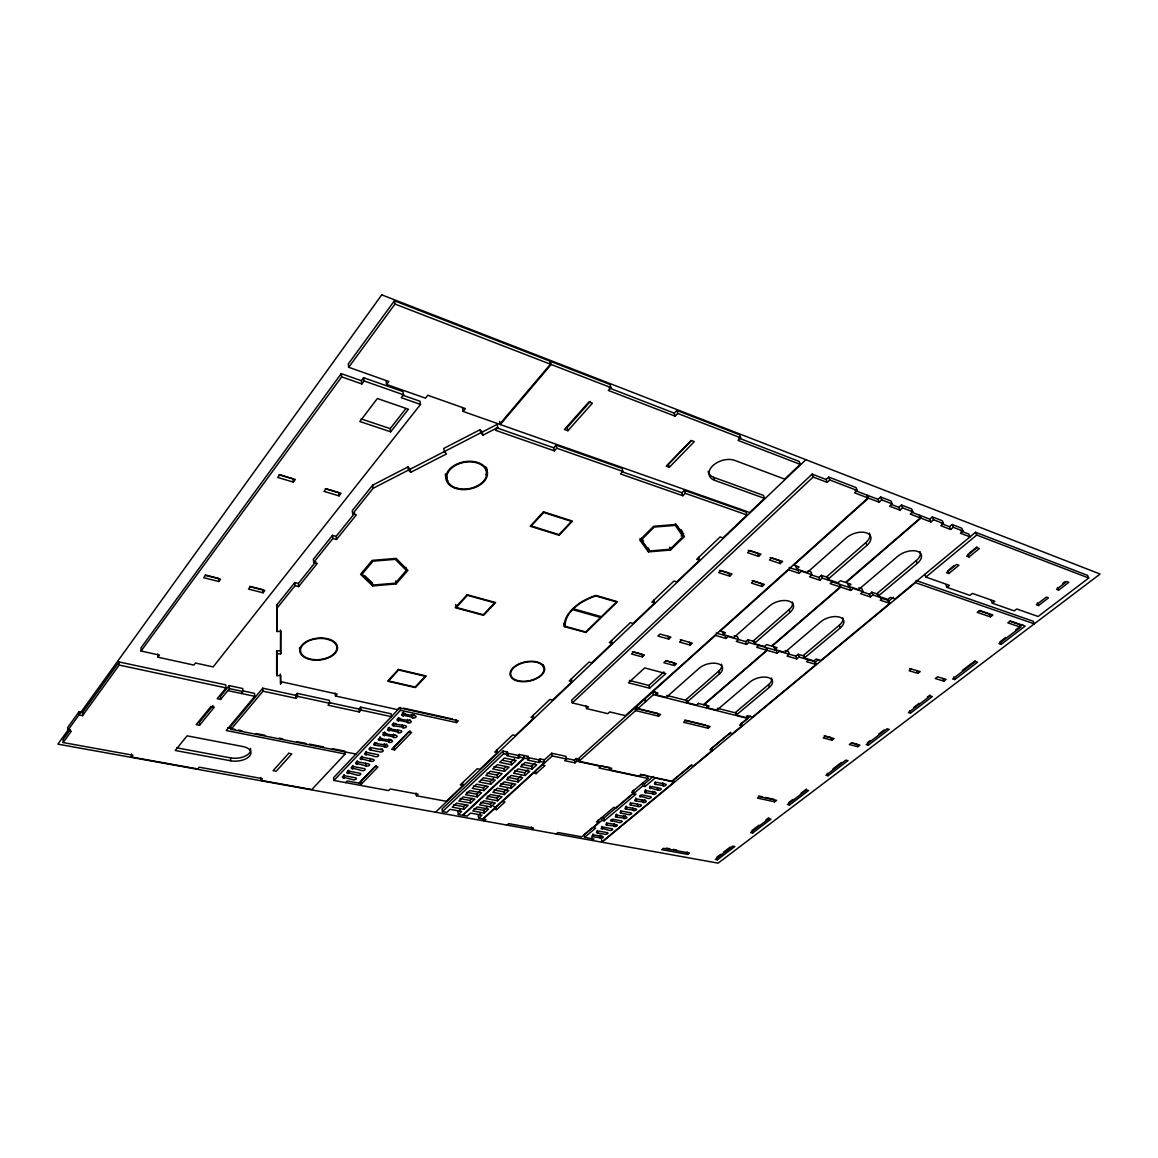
<?xml version="1.0" encoding="UTF-8"?>
<svg xmlns="http://www.w3.org/2000/svg" width="1158" height="1158" viewBox="0 0 1158 1158"><rect width="100%" height="100%" fill="white"/><g stroke="black" fill="none" stroke-linecap="round" stroke-linejoin="round"><path stroke-width="1.5" d="M332.418 748.676L344.838 751.137L345.171 753.988L311.82 789.524L260.883 780.347L262.388 778.639L199.248 767.204L197.772 768.955L131.491 756.999L132.909 755.19L63.111 742.539L63.111 739.499L70.305 729.54M280.569 629.995L280.482 650.753L276.661 650.97L276.632 672.653L276.907 675.65L280.656 675.418L280.612 683.944L282.291 681.961L337.195 694.091L335.487 696.001L397.498 709.637L399.249 707.784L458.264 720.812L456.484 722.592L400.509 710.303L333.953 780.449L388.625 790.596L390.246 788.974L418.081 794.171L416.446 795.763L446.337 801.307L462.968 785.471L462.52 782.75M315.844 561.659L298.33 583.473L294.754 582.546L276.733 605.084L276.979 631.53L280.873 631.313L280.757 653.778L276.936 653.995L276.907 675.65M276.979 631.53L276.733 605.084M280.366 674.13L280.612 683.944M241.342 693.483L242.963 691.514L242.731 688.518L229.183 685.608L229.4 688.619L220.599 699.432L217.197 698.723L225.984 687.895L225.767 684.87L119.1 661.956L82.551 712.575L78.932 711.88L67.729 727.441L67.743 730.495L71.347 731.176L63.111 742.539M78.932 711.88L78.947 714.949L82.58 715.644L119.173 665.068L119.1 661.956M341.219 373.629L341.668 376.886L361.861 383.949L361.397 380.707L341.219 373.629L140.958 647.901L141.073 651.028L159.457 655.081L157.879 657.194L193.893 665.097L195.499 663.027L213.159 666.921L420.528 404.431L419.978 401.233L402.362 395.066M394.415 300.776L348.254 364.017L348.703 367.274L388.885 381.503L386.613 384.47L425.478 398.164L427.765 395.269L465.429 408.6L463.113 411.437L499.576 424.291L550.441 364.205L549.674 361.05L394.415 300.776L394.979 304.047L348.703 367.274M141.073 651.028L341.668 376.886M361.397 380.707L363.612 377.711L403.013 391.592L403.549 394.806L401.29 397.715L420.528 404.431M361.861 383.949L364.09 380.953L363.612 377.711M218.833 581.533L220.585 579.203L205.473 575.352L203.736 577.712L218.833 581.533L218.616 578.392L205.212 574.976M293.336 482.119L295.319 479.47L279.686 474.751L277.717 477.429L293.336 482.119L292.988 478.92L278.948 474.679M390.695 431.818L408.427 409.237L377.378 398.511L359.849 421.526L390.695 431.818L390.188 428.634L405.676 408.861M263.069 592.78L264.849 590.493L250.258 586.773L248.492 589.075L263.069 592.78L262.794 589.668L249.853 586.368M339.048 495.885L341.074 493.294L326.006 488.748L323.994 491.354L339.048 495.885L338.643 492.715L325.282 488.676M313.688 562.426L332.882 538.484L336.5 539.512L336.109 536.386L332.491 535.358L313.34 559.314L313.688 562.426L317.292 563.41L298.648 586.57L295.073 585.644L277.023 608.167M482.293 432.035L497.115 424.393L497.781 427.519L482.915 435.176L482.293 432.035L480.092 429.69L443.731 448.464L444.296 451.606L446.554 453.893L410.743 472.334L410.221 469.178L407.92 466.949L372.644 485.159L352.249 510.664L352.669 513.805L356.331 514.876L336.5 539.512M352.669 513.805L373.093 488.314L408.427 470.105L410.743 472.334M336.109 536.386L354.797 513.11M212.971 705.584L199.408 722.303L199.567 725.284L196.209 724.619L210.901 706.496L214.288 707.191L199.567 725.284M229.183 685.608L220.396 696.421L220.599 699.432M242.789 690.834L254.528 693.352L254.76 696.334L226.186 730.524L345.171 753.988M361.021 710.086L391.549 716.686L391.143 713.806L360.659 707.176L361.021 710.086L359.313 711.938L328.018 705.208L329.712 703.311L329.379 700.373L297.317 693.396L295.637 695.321L262.75 688.199L230.818 726.37L231.021 729.323L356.128 754.104M231.021 729.323L263.011 691.196L262.75 688.199M497.781 427.519L495.45 430.269L554.407 450.867L556.766 448.218L556.043 445.135L622.092 468.397L622.888 471.422L620.5 473.955L682.829 495.74L685.261 493.308L684.392 490.326L681.975 492.758L682.829 495.74M708.117 471.349A16.14 10.19 -18.3 0 0 713.733 477.357L763.527 495.436L764.483 498.374L749.675 512.473L500.299 424.552L551.165 364.481L550.397 361.325L610.078 384.499L610.903 387.597L608.37 390.449L675.172 416.171L677.734 413.464L676.822 410.41L674.26 413.131L675.172 416.171M406.342 570.445L395.327 583.169L373.426 585.022L362.107 574.136L373.006 561.167L395.327 559.343L406.342 570.445L405.879 567.406M263.011 691.196L295.941 698.288L297.606 696.363L297.317 693.396M396.108 583.936L407.92 570.315L396.123 558.402L372.181 560.371L360.529 574.281L372.659 585.934L396.108 583.936L395.66 580.896M590.406 401.421L567.116 427.635L567.869 430.733L564.438 429.488L588.915 401.913L592.375 403.216L567.869 430.733M554.407 450.867L553.683 447.784L556.043 445.135M359.313 711.938L358.951 709.043L360.659 707.176M456.252 607.443L467.412 595.328L494.611 602.811L483.364 614.724L456.252 607.443L455.731 604.462M384.514 735.62L384.63 732.232L384.514 735.62A2.157 1.144 -8 0 1 383.139 734.056A2.157 1.144 -8 0 1 386.555 733.492L386.034 734.027L395.443 735.344A2.142 1.144 -8.2 0 1 396.789 736.908A2.142 1.144 -8.2 0 1 393.402 737.472L393.517 734.1M403.346 715.905L403.447 712.488L403.346 715.905A2.186 1.187 -8.4 0 1 401.985 714.283A2.186 1.187 -8.4 0 1 405.445 713.704L404.909 714.254L414.39 715.658A2.171 1.172 -8.6 0 1 415.722 717.28A2.171 1.172 -8.6 0 1 412.291 717.844L411.872 714.993A2.171 1.172 -8.6 0 0 414.318 715.007M344.505 777.525L352.799 779.667A2.084 1.071 -7.5 0 0 356.085 779.102A2.084 1.071 -7.5 0 0 354.71 777.669L345.952 776.019A2.099 1.071 -7.3 0 0 342.638 776.584A2.099 1.071 -7.3 0 0 344.027 778.017L344.187 774.702M348.891 772.936L357.185 775.107A2.099 1.071 -7.6 0 0 360.485 774.543A2.099 1.071 -7.6 0 0 359.11 773.095L350.338 771.416A2.099 1.086 -7.4 0 0 347.024 771.981A2.099 1.086 -7.4 0 0 348.413 773.443L348.558 770.113M353.291 768.319L361.6 770.519A2.099 1.086 -7.7 0 0 364.915 769.954A2.099 1.086 -7.7 0 0 363.554 768.492L354.753 766.799A2.113 1.086 -7.5 0 0 351.424 767.363A2.113 1.086 -7.5 0 0 352.814 768.825L352.958 765.496M365.696 763.079L366.044 765.887A2.113 1.086 -7.7 0 0 369.373 765.322A2.113 1.086 -7.7 0 0 368.012 763.86L359.197 762.138A2.113 1.1 -7.5 0 0 355.868 762.702A2.113 1.1 -7.5 0 0 357.243 764.179L357.388 760.849M370.169 758.418L370.531 761.24A2.113 1.1 -7.8 0 0 373.86 760.676A2.113 1.1 -7.8 0 0 372.5 759.185L363.684 757.448A2.128 1.115 -7.6 0 0 360.326 758.012A2.128 1.115 -7.6 0 0 361.716 759.503L361.846 756.16M366.695 754.278L375.033 756.55A2.128 1.115 -7.9 0 0 378.376 755.986A2.128 1.115 -7.9 0 0 377.03 754.48L368.186 752.714A2.128 1.115 -7.7 0 0 364.828 753.293A2.128 1.115 -7.7 0 0 366.203 754.799L366.348 751.441M370.734 750.051L379.578 751.832A2.128 1.115 -8 0 0 382.936 751.267A2.128 1.115 -8 0 0 381.59 749.747L372.731 747.967A2.142 1.129 -7.8 0 0 369.359 748.531A2.142 1.129 -7.8 0 0 370.734 750.051L370.372 747.214M384.659 746.563L384.152 747.084A2.128 1.129 -8.1 0 0 387.525 746.519A2.128 1.129 -8.1 0 0 386.179 744.985L376.799 743.697L377.305 743.175A2.142 1.129 -7.8 0 0 373.918 743.74A2.142 1.129 -7.8 0 0 375.293 745.274L384.659 746.563L384.282 743.725M379.882 740.469L380.012 737.096L379.882 740.469A2.157 1.144 -7.9 0 1 378.521 738.92A2.157 1.144 -7.9 0 1 381.908 738.355L381.402 738.876L390.796 740.179A2.142 1.129 -8.2 0 1 392.142 741.728A2.142 1.129 -8.2 0 1 388.77 742.292L388.885 738.92M397.672 729.772L398.077 732.623A2.157 1.158 -8.3 0 0 401.464 732.044A2.157 1.158 -8.3 0 0 400.132 730.481L390.709 729.135L391.216 728.599A2.171 1.158 -8.1 0 0 387.8 729.164A2.171 1.158 -8.1 0 0 389.16 730.741L389.291 727.354M402.781 727.731A2.157 1.158 -8.4 0 0 406.183 727.166A2.157 1.158 -8.4 0 0 404.851 725.574L395.414 724.213L395.92 723.663A2.171 1.172 -8.2 0 0 392.504 724.242A2.171 1.172 -8.2 0 0 393.85 725.834L403.302 727.195L402.781 727.731L402.376 724.879M407.63 719.408L407.515 722.809A2.171 1.172 -8.5 0 0 410.931 722.23A2.171 1.172 -8.5 0 0 409.614 720.638L400.147 719.248L400.668 718.698A2.171 1.172 -8.3 0 0 397.223 719.277A2.171 1.172 -8.3 0 0 398.584 720.884L398.699 717.468M345.663 782.62L347.255 780.97L361.745 783.662L361.412 780.868L376.35 765.467M366.044 765.887L357.735 763.672M370.531 761.24L362.193 758.997M398.077 732.623L398.584 732.088L389.681 730.206M412.291 717.844L412.393 714.443M358.864 783.126L375.047 766.437L377.957 767.001L360.152 785.312M409.99 730.785L394.183 747.084L394.574 749.906L391.65 749.313L408.687 731.755L411.626 732.377L394.574 749.906M690.892 441.169L668.47 464.286L669.324 467.296L694.293 441.618L691.152 440.431L666.197 466.167L669.324 467.296M676.822 410.41L739.658 434.8L740.642 437.811L738.051 440.402L800.207 464.344L784.69 479.123L734.737 460.392A16.154 10.176 -18.3 0 0 712.604 465.907A16.154 10.176 -18.3 0 0 714.645 480.324L764.483 498.374M681.136 535.995L683.669 533.52M683.017 536.574L670.033 549.254L649.363 550.991L641.3 540.004L654.227 527.064L675.273 525.37L683.017 536.574L682.178 533.635L675.418 523.821M670.583 550.036L684.494 536.458L676.214 524.444L653.648 526.253L639.809 540.12L648.451 551.888L670.583 550.036L669.773 547.112M496.985 749.848L497.491 752.599L480.02 769.245L477.299 768.695L460.262 784.95L462.968 785.471M533.216 715.268L533.766 718.061L515.397 735.547L512.661 734.954L494.756 752.034L497.491 752.599M571.328 678.878L571.951 681.7L552.612 700.112L549.847 699.446L531.015 717.424L533.766 718.061M611.511 640.548L612.191 643.385L591.796 662.796L589.017 662.072L569.171 681.005L571.951 681.7M653.894 600.09L654.646 602.956L633.122 623.453L630.314 622.657L609.383 642.632L612.191 643.385M698.694 557.331L699.533 560.226L676.779 581.881L673.942 581.012L651.824 602.117L654.646 602.956M684.392 490.326L746.114 512.068L747.04 514.992L722.939 537.934L720.088 536.965L696.682 559.3L699.533 560.226M435.524 812.207L805.91 459.697M507.349 751.962L506.292 752.961L518.089 755.465L519.146 754.466L523.416 755.363L523.937 758.099L519.667 757.202L518.596 758.2L506.799 755.711L507.855 754.712L507.349 751.962L503.021 751.05L442.052 808.935L442.472 811.642L446.727 812.409L449.984 809.326L461.608 811.454L458.336 814.508L457.902 811.83L460.073 809.789M442.472 811.642L503.527 753.8L507.855 754.712M586.556 708.595L607.776 713.661L609.716 711.895L625.378 715.658L867.979 497.94L854.561 492.83L857.152 490.471L829.75 479.962L827.159 482.379L826.103 479.47L812.134 474.114L571.69 700.141L572.298 702.92L588.481 706.814L586.556 708.595L585.948 705.815M572.298 702.92L813.162 477.038L827.159 482.379M453.502 804.781L463.461 806.619L465.603 804.607M460.088 798.557L470.061 800.439L472.232 798.412M466.732 792.289L476.734 794.2L480.005 791.131M473.434 785.949L483.451 787.889L485.665 785.833M481.887 779.884L490.254 781.534L493.583 778.408M487.055 773.081L497.1 775.107L499.359 773.008M493.959 766.567L504.034 768.623L506.307 766.495M502.615 760.328L511.025 762.065L514.456 758.852M463.895 809.312L468.194 805.302L456.541 803.131L452.271 807.169L463.895 809.312L463.461 806.619M470.51 803.131L474.838 799.078L463.171 796.878L458.858 800.96L470.51 803.131L470.061 800.439M477.183 796.892L481.554 792.81L469.859 790.567L465.502 794.678L477.183 796.892L476.734 794.2M483.914 790.596L488.329 786.47L476.618 784.183L472.218 788.337L483.914 790.596L483.451 787.889M490.717 784.241L495.175 780.087L483.451 777.742L479.007 781.94L490.717 784.241L490.254 781.534M497.593 777.829L502.094 773.616L490.341 771.242L485.853 775.484L497.593 777.829L497.1 775.107M504.526 771.344L509.071 767.103L497.289 764.685L492.758 768.955L504.526 771.344L504.034 768.623M511.532 764.801L516.121 760.516L504.323 758.041L499.749 762.369L511.532 764.801L511.025 762.065M523.937 758.099L462.52 815.261L458.336 814.508M524.473 758.215L523.952 755.479L528.193 756.377L528.714 759.098L524.473 758.215L463.055 815.362L467.224 816.115L470.51 813.075L481.931 815.16L478.63 818.185L478.196 815.521L480.382 813.509M528.193 756.377L527.122 757.375L538.702 759.822L539.773 758.837L543.971 759.72L544.506 762.427L482.756 818.938L478.63 818.185M826.103 479.47L828.694 477.053L856.08 487.576L857.152 490.471M528.714 759.098L527.643 760.097L539.237 762.529L540.323 761.544L544.506 762.427M642.386 656.933L644.456 655.023L633.571 652.084L631.501 654.009L642.386 656.933L641.691 654.125L632.369 651.607M729.714 576.148L732.015 574.021L720.985 570.489L718.669 572.645L729.714 576.148L728.845 573.297L719.408 570.272M668.759 639.071L670.887 637.117L660.017 634.048L657.889 636.031L668.759 639.071L668.021 636.263M758.562 556.361L760.936 554.175L749.935 550.484L747.561 552.699L758.562 556.361L757.665 553.495L748.242 550.34M473.998 808.559L483.783 810.368L487.011 807.401M480.613 802.422L490.427 804.26L492.599 802.262M487.301 796.212L497.129 798.094L499.315 796.067M494.046 789.959L503.889 791.869L507.218 788.801M500.864 783.633L510.721 785.573L512.951 783.517M507.74 777.25L517.612 779.233L520.999 776.106M514.688 770.794L524.574 772.82L528.005 769.679M521.693 764.294L531.609 766.35L535.068 763.165M484.232 813.046L488.56 809.08L477.11 806.952L472.811 810.947L484.232 813.046L483.783 810.368M490.891 806.938L495.248 802.943L483.783 800.771L479.441 804.796L490.891 806.938L490.427 804.26M497.593 800.771L501.993 796.733L490.514 794.533L486.128 798.6L497.593 800.771L497.129 798.094M504.367 794.547L508.811 790.48L497.303 788.222L492.874 792.333L504.367 794.547L503.889 791.869M511.214 788.265L515.701 784.154L504.164 781.867L499.706 786.007L511.214 788.265L510.721 785.573M518.118 781.925L522.649 777.771L511.098 775.44L506.582 779.624L518.118 781.925L517.612 779.233M525.095 775.527L529.669 771.329L518.089 768.955L513.544 773.182L525.095 775.527L524.574 772.82M532.13 769.057L536.747 764.83L525.153 762.398L520.55 766.668L532.13 769.057L531.609 766.35M544.274 760.024L551.671 753.236L565.958 756.319L566.523 759.026L564.713 760.661L575.005 762.861L576.814 761.226L600.886 766.393L599.048 768L648.046 778.451L647.409 775.831L640.417 774.326M493.569 806.504L496.145 806.996L503.325 800.41M541.886 765.149L535.561 770.939L536.082 773.645L533.476 773.11L502.427 801.51L505.004 802.002L496.608 809.659L494.032 809.181L483.277 819.024L485.839 819.488L484.203 820.993L483.74 818.33M566.523 759.026L552.221 755.957L542.349 764.989L544.955 765.539L536.082 773.645M681.657 640.142L679.529 642.097L690.182 645.078L692.31 643.139L680.296 639.708M780.231 563.57L782.62 561.413L771.836 557.809L769.462 559.98L780.231 563.57L779.305 560.718L770.084 557.635M629.402 680.441L648.9 685.449L663.896 671.901M674.405 665.546L676.489 663.664L665.908 660.813L663.838 662.709L674.405 665.546L673.666 662.767L666.125 660.726M762.123 586.484L764.439 584.399L753.742 580.969L751.426 583.082L762.123 586.484L761.24 583.661L752.078 580.723M649.595 688.199L665.864 673.536L644.673 667.934L628.447 682.815L649.595 688.199L648.9 685.449M565.871 758.331L574.426 760.169L576.25 758.533L579.68 759.272M869.397 533.143A14.967 8.526 -20.1 0 1 865.866 542.581L826.899 576.612L827.854 579.42L838.03 582.807L840.418 580.737L845.47 582.416L920.364 517.93L910.217 514.051L912.822 511.793L902.56 507.87L899.954 510.142L889.59 506.191L892.196 503.889L881.701 499.88L879.11 502.196L868.5 498.143L793.809 565.147L799.092 566.928L796.718 569.056L795.778 566.219M507.045 825.104L508.695 823.628L533.577 828.129L531.913 829.591L531.421 826.971M653.474 694.626L652.779 691.876L578.392 758.591L578.971 761.284L653.474 694.626L747.764 718.452L746.997 715.789M655.254 692.05L655.949 694.786L657.961 692.991L652.765 691.673L715.47 635.424L725.936 638.449L728.107 636.509L745.723 641.619L746.548 644.384L748.734 642.473L765.916 647.467L766.755 650.217L703.601 704.585M722.52 631.819L723.33 634.598L725.516 632.659L720.276 631.124L788.584 569.852L799.121 573.34L801.495 571.227L811.932 574.701L809.558 576.8L819.878 580.216L822.267 578.131L832.486 581.533L830.112 583.603L840.23 586.947L771.575 646.063L766.553 644.601L764.367 646.497L754.249 643.558L753.424 640.808L789.148 609.6A14.2 7.874 -17.6 0 0 792.419 601.986M868.5 498.143L867.429 495.277L878.025 499.33L880.616 497.014L891.095 501.038L892.196 503.889M658.656 716.194L657.976 713.473L634.975 707.856L635.641 710.592L658.656 716.194L660.639 714.457L637.595 708.826L636.929 706.091M745.723 641.619L747.894 639.708L754.669 641.677M811.555 574.961L818.938 577.408L821.312 575.323L828.115 577.596M891.457 504.468L898.854 507.305L901.46 505.018L911.708 508.97L912.822 511.793M721.463 664.171A13.549 7.266 -15.4 0 1 718.742 671.104L685.869 699.823L686.578 702.544L696.595 705.077L698.621 703.326M686.578 702.544L719.509 673.84A13.563 7.252 -15.4 0 0 717.728 663.664A13.563 7.252 -15.4 0 0 699.085 668.311L666.255 697.391L655.949 694.786M754.249 643.558L790.045 612.379A14.214 7.86 -17.5 0 0 788.931 601.118A14.214 7.86 -17.5 0 0 769.448 605.996L733.738 637.624L723.33 634.598M827.854 579.42L866.893 545.404A14.982 8.511 -20.1 0 0 866.56 532.897A14.982 8.511 -20.1 0 0 846.18 538.007L807.198 572.544L796.718 569.056M609.296 767.247L609.89 769.911L611.728 768.319L578.971 761.284M758.881 645.411L756.695 647.308L766.755 650.217M704.093 704.715L767.247 650.362L777.206 653.228L779.392 651.346L795.951 656.166L796.82 658.888L799.006 657.035L815.189 661.739L816.057 664.431L752.57 717.034L747.822 715.818L745.795 717.511L736.227 715.094L735.475 712.431L768.55 684.639A13.245 6.919 -16.3 0 0 771.503 677.966M842.807 617.894A13.896 7.455 -18.3 0 1 839.304 625.219L803.42 655.356L804.303 658.062L813.915 660.856L816.129 659.018L820.906 660.407L889.778 603.347L880.167 600.162L882.555 598.179L872.842 594.951L870.454 596.949L860.64 593.707L863.028 591.68L853.128 588.394L850.739 590.421L840.722 587.106L772.068 646.207L777.061 647.655L774.861 649.537L774.022 646.801M960.865 531.03L968.87 534.099L970.028 536.863L960.402 533.201L963.007 531.015L953.28 527.295L950.675 529.481L940.846 525.732L943.452 523.532L933.522 519.725L930.916 521.954L920.871 518.118L845.977 582.59L851 584.269L848.597 586.324L847.627 583.545M556.245 833.977L557.924 832.53L581.75 836.858L598.787 822.498L598.237 819.907M706.279 705.005L707.017 707.712L709.043 705.975L698.144 703.398M920.871 518.118L919.756 515.296L929.787 519.146L932.393 516.917L942.322 520.724L943.452 523.532M648.046 778.451L631.646 792.289L634.034 792.781L633.426 790.176M708.131 728.237L710.115 726.558L685.666 720.58L683.683 722.288L708.131 728.237L707.408 725.559M592.317 827.84L584.052 834.802L584.587 837.364L593.953 839.058L592.259 840.462L591.724 837.914M584.587 837.364L595.617 828.086L593.258 827.652L601.856 820.4L601.291 817.823L603.651 818.272L634.005 792.694M633.006 791.03L633.614 793.635L642.676 786.007L642.053 783.401L644.427 783.894L653.242 776.468M795.951 656.166L798.151 654.313L804.593 656.195M862.927 592.028L869.47 594.199L871.844 592.187L878.314 594.344M941.353 523.561L949.531 526.702L952.137 524.502L961.849 528.236L963.007 531.015M634.034 792.781L616.215 807.806L613.827 807.343L596.413 822.05L598.787 822.498M601.856 820.4L604.215 820.848L635.988 794.127L633.614 793.635M642.676 786.007L645.049 786.514L655.139 778.017L674.057 782.07L673.406 779.479M920.031 551.555A14.649 8.048 -20.7 0 1 916.224 560.617L877.185 593.417L878.184 596.167L887.853 599.381L890.241 597.383L895.047 598.99L975.557 532.275L1087.521 575.381L1088.752 578.03L1038.089 616.49L1016.724 608.978L1014.263 610.888L992.363 603.231L991.262 600.553M601.813 826.479L602.363 829.056A1.853 0.868 -12.4 0 1 601.523 827.84A1.853 0.868 -12.4 0 1 604.433 827.333L611.438 828.636A1.838 0.868 -12.6 0 1 612.278 829.852A1.838 0.868 -12.6 0 1 609.383 830.358L602.884 828.621M650.072 786.007L650.709 788.612A1.911 0.926 -13.5 0 1 649.913 787.295A1.911 0.926 -13.5 0 1 652.895 786.774L659.973 788.265A1.896 0.912 -13.6 0 1 660.755 789.568A1.896 0.912 -13.6 0 1 657.787 790.089L657.151 787.498M736.227 715.094L769.375 687.331A13.274 6.905 -16.3 0 0 768.13 677.531A13.274 6.905 -16.3 0 0 749.906 682.062L716.845 710.187L707.017 707.712M804.303 658.062L840.245 627.954A13.91 7.455 -18.3 0 0 839.666 617.142A13.91 7.455 -18.3 0 0 820.66 621.875L784.777 652.403L774.861 649.537M878.184 596.167L917.295 563.396A14.663 8.034 -20.7 0 0 917.527 551.411A14.663 8.034 -20.7 0 0 897.653 556.376L858.556 589.639L848.597 586.324M600.003 835.135L600.553 837.697L593.055 836.843A1.838 0.854 -12.2 0 1 592.201 835.656A1.838 0.854 -12.2 0 1 595.082 835.135L602.088 836.423A1.838 0.854 -12.4 0 1 602.927 837.61A1.838 0.854 -12.4 0 1 600.047 838.117L599.497 835.569A1.824 0.854 -12.4 0 0 601.494 835.511M597.702 832.964L604.708 834.252A1.838 0.854 -12.5 0 0 607.588 833.746A1.838 0.854 -12.5 0 0 606.749 832.544L599.743 831.241A1.838 0.868 -12.3 0 0 596.848 831.762A1.838 0.868 -12.3 0 0 597.702 832.964L597.152 830.402M614.609 826.016L614.087 826.436A1.853 0.868 -12.7 0 0 616.982 825.929A1.853 0.868 -12.7 0 0 616.157 824.713L609.137 823.381A1.853 0.868 -12.5 0 0 606.227 823.903A1.853 0.868 -12.5 0 0 607.067 825.118L614.609 826.016L614.029 823.439M624.104 818.098L623.583 818.532A1.853 0.883 -12.9 0 0 626.507 818.026A1.853 0.883 -12.9 0 0 625.682 816.795L618.647 815.435A1.867 0.883 -12.7 0 0 615.723 815.941A1.867 0.883 -12.7 0 0 616.548 817.186L624.104 818.098L623.525 815.536M621.339 813.177L628.374 814.552A1.867 0.883 -13 0 0 631.298 814.031A1.867 0.883 -13 0 0 630.488 812.786L623.453 811.411A1.867 0.897 -12.8 0 0 620.514 811.932A1.867 0.897 -12.8 0 0 621.339 813.177L620.76 810.6M633.73 810.093L633.209 810.542A1.867 0.897 -13.1 0 0 636.133 810.021A1.867 0.897 -13.1 0 0 635.322 808.762L628.287 807.372A1.882 0.897 -12.9 0 0 625.334 807.879A1.882 0.897 -12.9 0 0 626.16 809.153L633.73 810.093L632.601 807.951M638.058 806.504A1.882 0.897 -13.2 0 0 640.996 805.982A1.882 0.897 -13.2 0 0 640.2 804.723L633.151 803.305A1.882 0.897 -13 0 0 630.184 803.811A1.882 0.897 -13 0 0 631.009 805.085L638.058 806.504L637.45 803.913M643.486 801.987L635.887 801.003A1.896 0.912 -13.1 0 1 635.076 799.729A1.896 0.912 -13.1 0 1 638.029 799.208L645.093 800.641A1.882 0.897 -13.3 0 1 645.889 801.915A1.882 0.897 -13.3 0 1 642.936 802.436L642.328 799.845M653.344 793.78L652.808 794.229A1.896 0.912 -13.5 0 0 655.775 793.708A1.896 0.912 -13.5 0 0 654.979 792.419L647.915 790.943A1.896 0.926 -13.4 0 0 644.934 791.464A1.896 0.926 -13.4 0 0 645.73 792.767L653.344 793.78L652.721 791.189M663.346 785.457L662.796 785.92A1.911 0.926 -13.7 0 0 665.778 785.399A1.911 0.926 -13.7 0 0 664.996 784.082L657.918 782.576A1.911 0.926 -13.6 0 0 654.921 783.097A1.911 0.926 -13.6 0 0 655.703 784.429L663.346 785.457L662.694 782.866M808.675 659.828L806.489 661.667L816.057 664.431M657.787 790.089L651.259 788.149M673.782 779.652L691.862 764.642M711.33 748.473L730.799 732.319M740.541 724.228L750.268 716.151M814.248 663.042L818.416 659.582M887.954 601.856L893.513 597.239M747.764 718.452L739.673 725.169L742.032 725.762L741.279 723.113M601.552 842.141L674.057 782.07M711.663 747.706L712.373 750.326L693.179 766.234L690.819 765.713L672.074 781.259L641.112 774.615L639.274 776.193L609.89 769.911M742.032 725.762L732.03 734.042L729.67 733.477L710.013 749.776L712.373 750.326M924.808 574.325L925.864 577.075L976.715 535.039L1088.752 578.03M949.01 569.736L954.033 565.625M969.232 553.162L976.932 546.851M948.851 573.5L958.911 565.278L956.551 564.424L946.491 572.66L948.851 573.5L947.765 570.764M969.072 556.955L979.35 548.545L977.005 547.662L966.727 556.086L969.072 556.955L967.943 554.204M945.883 584.631L946.955 587.352L949.43 585.355L925.864 577.075M992.363 603.231L994.838 601.291L972.416 593.417L969.941 595.386L946.955 587.352M911.36 668.962L909.102 670.728L917.903 673.363L920.161 671.597L909.609 668.542M990.452 616.896L992.884 614.999L979.625 610.44L977.178 612.35L990.452 616.896L989.366 614.232L979.422 610.831M832.009 740.165L834.064 738.572L825.292 736.343L823.251 737.95L832.009 740.165L831.183 737.603L824.178 735.822M687.794 854.401L689.517 853.07L663.462 848.307L661.754 849.668L687.794 854.401L687.172 851.926M774.731 801.814L776.613 800.366L759.33 796.632L757.448 798.094L774.731 801.814L773.993 799.31L765.366 797.442M1062.566 583.56L1065.128 581.591M1038.465 605.547L1048.497 597.875L1046.369 597.094L1036.338 604.78L1038.465 605.547L1037.322 602.898M1058.644 590.117L1068.877 582.3L1066.75 581.49L1056.501 589.335L1058.644 590.117L1057.457 587.468M857.861 746.693L859.916 745.13L851.376 742.958L849.321 744.536L857.861 746.693L857.021 744.145L851.897 742.857M943.842 681.107L946.086 679.399L937.531 676.822L935.273 678.545L943.842 681.107L942.858 678.516M720.783 854.286L716.759 857.34L717.395 859.786L734.852 846.527L732.768 846.122L715.311 859.395L717.395 859.786M723.461 852.245L730.162 847.135M759.011 825.191L752.005 830.518L752.686 832.978L770.924 819.14L768.811 818.706L750.601 832.559L752.686 832.978M766.003 819.864L768.811 817.736M792.883 799.411L788.801 802.508L789.539 804.998L808.588 790.538L806.475 790.074L787.44 804.549L789.539 804.998M801.032 793.216L806.46 789.076M832.935 768.926L841.461 762.442M870.251 740.527L867.487 742.64L868.341 745.173L889.185 729.352L887.057 728.787L866.213 744.637L868.341 745.173M878.575 734.186L884.133 729.974M913.676 707.48L919.134 703.326M927.312 697.102L930.033 695.032M962.312 670.468L975.181 660.682M1005.709 637.45L1000.049 641.749L1001.12 644.369L1025.192 626.087L1010.239 620.963L1007.807 622.83L1020.647 627.216L999.007 643.674L1001.12 644.369M1015.595 629.923L1022.673 624.538M828.057 775.759L847.96 760.647L845.847 760.126L825.944 775.267L828.057 775.759L827.261 773.255M910.506 713.154L932.349 696.566L930.236 695.958L908.393 712.575L910.506 713.154L909.595 710.592M954.728 679.587L977.641 662.188L975.528 661.522L952.6 678.95L954.728 679.587L953.729 676.996M410.221 469.178L480.729 432.831L480.092 429.69M666.357 848.119L669.831 848.756M673.305 849.393L676.764 850.03M230.703 760.792L175.234 750.485L187.118 735.822L242.919 746.548A14.229 7.455 -4.9 0 1 249.563 756.073A14.229 7.455 -4.9 0 1 230.703 760.792L230.5 757.882L176.827 747.836M227.75 727.919L234.857 729.323M238.403 730.032L241.95 730.741M256.135 733.55L265.008 735.316M279.208 738.124L282.755 738.833M296.94 741.641L305.813 743.407M309.36 744.102L323.56 746.924M380.389 739.933L389.276 741.771M385.021 735.098L393.908 736.951M119.173 665.068L225.984 687.895M229.4 688.619L242.963 691.514M227.793 690.602L254.76 696.334M399.105 720.334L408.036 722.274M601.957 766.075L608.949 767.58M329.437 702.645L358.951 709.043M297.606 696.363L329.712 703.311M758.461 795.951L761.921 796.69M403.867 715.355L412.813 717.309M403.592 708.189L452.517 719.002M684.725 720.015L705.671 725.14M666.747 695.422L687.678 700.735M717.338 708.262L736.517 713.14M565.234 626.348L585.774 631.95L600.553 617.518L572.544 609.629L570.416 612.003A42.875 24.709 -13.5 0 0 565.234 626.348L564.597 623.453M564.453 626.652L585.934 632.514L617.504 601.697L595.892 595.415L591.246 597.094A43.961 25.317 -13.5 0 0 578.841 603.68L572.341 609.036L567.652 614.855A43.961 25.317 -13.5 0 0 564.453 623.771L564.453 626.652L563.816 623.236M716.165 633.064L725.125 635.655L725.936 638.449M746.548 644.384L736.285 641.431L738.471 639.505L737.646 636.726L734.201 635.728M796.82 658.888L787.049 656.065L789.249 654.212L788.395 651.476L785.11 650.521M808.009 570.88L810.991 571.878L811.932 574.701M858.744 587.815L862.044 588.915L863.028 591.68M789.163 567.521L798.195 570.518L799.121 573.34M832.515 581.924L839.26 584.168L840.23 586.947M880.775 597.962L888.779 600.611L889.778 603.347M361.093 418.892L390.188 428.634M1009.921 621.281L1019.532 624.596L1020.647 627.216M916.079 580.505L1033.168 621.224L1034.297 623.844L915.428 582.662L602.015 842.228L601.465 839.68M496.478 427.722L553.683 447.784M623.062 472.102L681.975 492.758M556.766 448.218L622.888 471.422M685.261 493.308L747.04 514.992M364.09 380.953L403.549 394.806M855.169 490.587L866.893 495.074L867.979 497.94M912.012 512.343L919.249 515.107L920.364 517.93M609.209 387.988L674.26 413.131M738.761 438.057L799.179 461.405L800.207 464.344M394.979 304.047L550.441 364.205M551.165 364.481L610.903 387.597M677.734 413.464L740.642 437.811M364.958 575.873L372.239 582.879L372.659 585.934M480.729 432.831L482.915 435.176M641.532 538.427L643.544 541.177M639.998 538.484L647.669 548.95L648.451 551.888M680.904 529.51L682.742 532.188M975.557 532.275L976.715 535.039M952.137 524.502L953.28 527.295M949.531 526.702L950.675 529.481M932.393 516.917L933.522 519.725M929.787 519.146L930.916 521.954M901.46 505.018L902.56 507.87M898.854 507.305L899.954 510.142M916.224 560.617L917.295 563.396M880.616 497.014L881.701 499.88M878.025 499.33L879.11 502.196M916.948 670.743L917.903 673.363M865.866 542.581L866.893 545.404M871.844 592.187L872.842 594.951M828.694 477.053L829.75 479.962M869.47 594.199L870.454 596.949M812.134 474.114L813.162 477.038M850.739 590.421L849.755 587.656L839.753 584.327L840.722 587.106M839.304 625.219L840.245 627.954M821.312 575.323L822.267 578.131M818.938 577.408L819.878 580.216M789.148 609.6L790.045 612.379M798.151 654.313L799.006 657.035M777.206 653.228L776.352 650.492L766.408 647.611L767.247 650.362M713.733 477.357L714.645 480.324M768.55 684.639L769.375 687.331M747.894 639.708L748.734 642.473M718.742 671.104L719.509 673.84M689.415 642.285L690.182 645.078M648.581 548.052L649.363 550.991M644.818 699.027L645.498 701.762M655.081 781.809L655.703 784.429M644.427 783.894L645.049 786.514M645.657 789.713L646.28 792.318M645.122 790.161L645.73 792.767M635.814 797.963L636.422 800.554M630.415 802.494L631.009 805.085M626.102 806.113L626.695 808.704M625.566 806.561L626.16 809.153M616.505 814.161L617.084 816.737M615.984 814.61L616.548 817.186M606.503 822.542L607.067 825.118M603.651 818.272L604.215 820.848M593.012 833.861L593.562 836.423M576.25 758.533L576.814 761.226M574.426 760.169L575.005 762.861M499.634 421.411L500.299 424.552M551.671 753.236L552.221 755.957M539.773 758.837L540.323 761.544M538.702 759.822L539.237 762.529M462.491 408.267L463.113 411.437M519.146 754.466L519.667 757.202M518.089 755.465L518.596 758.2M503.021 751.05L503.527 753.8M496.145 806.996L496.608 809.659M456.006 719.769L456.484 722.592M407.92 466.949L408.427 470.105M386.106 381.243L386.613 384.47M372.644 485.159L373.093 488.314M416.055 793.027L416.446 795.763M400.509 710.303L400.103 707.422L333.634 777.626L333.953 780.449M398.178 718.018L398.584 720.884M393.459 722.968L393.85 725.834M389.16 730.741L388.77 727.89A2.157 1.158 -8.1 0 1 388.162 727.817M374.917 742.437L375.293 745.274M365.856 751.962L366.203 754.799M361.354 756.681L361.716 759.503M332.491 535.358L332.882 538.484M356.896 761.356L357.243 764.179M352.466 766.003L352.814 768.825M348.08 770.62L348.413 773.443M335.14 693.063L335.487 696.001M343.709 775.209L344.027 778.017M298.33 583.473L298.648 586.57M294.754 582.546L295.073 585.644M295.637 695.321L295.941 698.288M280.482 650.753L280.757 653.778M276.661 650.97L276.936 653.995M260.651 777.481L260.883 780.347M157.763 654.096L157.879 657.194M131.404 754.017L131.491 756.999M82.551 712.575L82.58 715.644M382.154 748.748A2.128 1.115 -8 0 1 380.345 749.212M386.729 743.986A2.128 1.129 -8 0 1 384.905 744.449M390.796 739.455A2.142 1.129 -8.1 0 1 389.508 739.673M384.123 732.768A2.157 1.158 -8 0 1 383.009 732.522M394.806 734.794A2.142 1.144 -8.2 0 1 393.532 734.794M410.091 719.711A2.171 1.172 -8.5 0 1 409.541 719.958M402.926 713.024A2.186 1.187 -8.4 0 1 402.318 712.952M300.327 650.68A18.962 10.972 -6 0 1 299.459 647.915M486.403 467.383A20.945 13.925 -10 0 1 485.911 474.679M447.871 480.816A20.945 13.925 -10 0 1 445.352 473.984M543.116 664.663A16.878 9.438 -11.3 0 1 543.363 667.124M447.06 478.167A20.106 13.36 -10 0 1 446.192 474.78M485.289 466.79A20.106 13.36 -10 0 1 486.056 470.191M625.508 815.724A1.853 0.883 -12.9 0 1 625.016 815.927M644.861 799.599A1.882 0.897 -13.3 0 1 644.355 799.816M654.733 791.392A1.896 0.912 -13.5 0 1 653.648 791.754M663.621 783.445A1.911 0.926 -13.7 0 1 663.056 783.488M250.432 748.386A14.214 7.455 -4.9 0 1 245.308 756.073A14.214 7.455 -4.9 0 1 230.5 757.882M381.735 294.856L57.9 744.145L718.105 863.144L1100.1 574.035L381.735 294.856M288.704 753.293L273.114 770.678L276.197 771.242L291.802 753.887L288.704 753.293M398.395 669.44L387.597 681.179L415.36 687.577L426.274 676.026L398.395 669.44M467.166 594.72L455.21 607.704L483.581 615.318L495.638 602.551L467.166 594.72M543.493 511.793L530.19 526.239L559.14 535.286L572.53 521.114L543.493 511.793M398.656 669.975L388.581 680.933L415.114 687.056L425.29 676.272L398.656 669.975M543.695 512.487L531.276 525.964L558.938 534.62L571.444 521.389L543.695 512.487M616.49 601.957L601.393 616.693L573.384 608.79L575.888 606.517A42.875 24.709 -13.5 0 1 595.82 595.95L616.49 601.957M612.321 820.732L611.8 821.167A1.867 0.883 -12.6 0 1 610.961 819.936A1.867 0.883 -12.6 0 1 613.885 819.415L620.905 820.761A1.853 0.868 -12.8 0 1 621.73 821.992A1.853 0.868 -12.8 0 1 618.821 822.498L612.321 820.732M641.329 796.443L640.794 796.907A1.896 0.912 -13.2 0 1 639.983 795.604A1.896 0.912 -13.2 0 1 642.965 795.097L650.029 796.545A1.896 0.912 -13.4 0 1 650.81 797.833A1.896 0.912 -13.4 0 1 647.858 798.34L641.329 796.443M330.233 640.157L326.194 638.955A18.224 10.523 -6 0 0 300.501 650.449A18.224 10.523 -6 0 0 326.455 658.091A18.224 10.523 -6 0 0 330.233 640.157M517.916 680.658A16.892 9.423 -11.3 0 0 543.956 669.975A16.892 9.423 -11.3 0 0 520.13 663.867A16.892 9.423 -11.3 0 0 517.916 680.658M517.525 681.034A17.602 9.814 -11.3 0 0 544.636 669.903A17.602 9.814 -11.3 0 0 519.826 663.548A17.602 9.814 -11.3 0 0 517.525 681.034M309.678 659.394A18.991 10.958 -6 0 0 337.571 647.452A18.991 10.958 -6 0 0 308.737 640.417A18.991 10.958 -6 0 0 309.678 659.394M455.47 488.358A20.974 13.91 -10 0 0 487.475 474.1A20.974 13.91 -10 0 0 457.164 463.909A20.974 13.91 -10 0 0 455.47 488.358M457.005 488.184A20.135 13.36 -10 0 0 486.678 473.304A20.135 13.36 -10 0 0 456.44 464.923A20.135 13.36 -10 0 0 457.005 488.184"/></g></svg>
